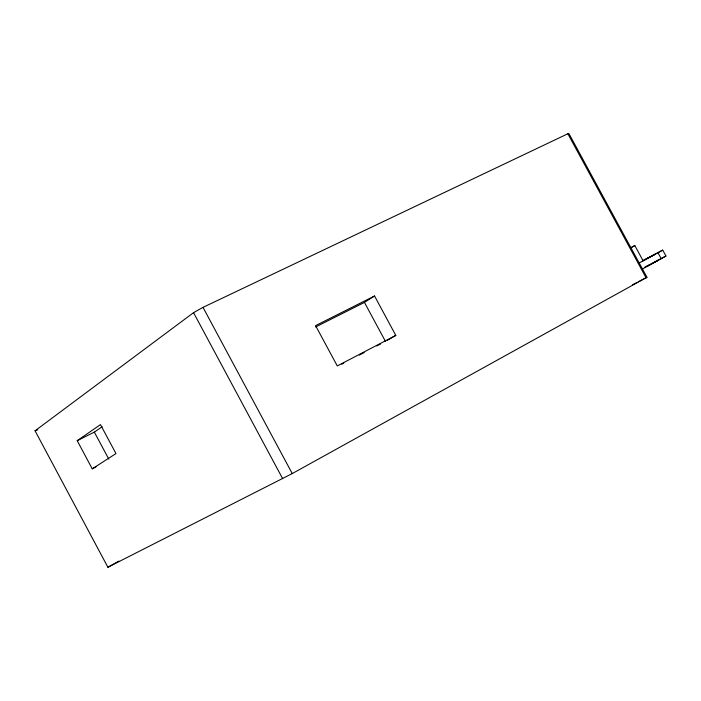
<?xml version="1.0" encoding="UTF-8"?>
<svg xmlns="http://www.w3.org/2000/svg" width="701" height="701" viewBox="0 0 701 701"><rect width="100%" height="100%" fill="white"/><g stroke="black" fill="none" stroke-linecap="round" stroke-linejoin="round"><path stroke-width="1.05" d="M642.081 269.21L665.95 256.049L662.725 250.108L642.624 260.798M662.725 250.108L638.339 263.453M35.05 430.8L193.546 312.664L203.001 307.362L567.863 133.76L569.072 133.882L646.944 277.281L292.247 473.569L107.893 567.24L35.05 430.8L37.758 429.853M77.215 440.692L100.471 424.604L115.972 453.582L92.243 468.829L77.215 440.692L94.346 432.105L102.223 426.69M315.599 326.981L364.441 302.403L374.544 295.997L395.793 335.402L387.364 340.335M107.893 567.24L118.846 561.124M648.364 265.504L647.041 266.257L651.711 263.795M631.154 247.576L634.826 245.569L643.124 260.842L642.388 261.236M645.148 259.58L643.825 260.325L655.137 254.209L649.958 257.039M649.459 264.908L652.21 263.41M649.003 257.495L646.243 258.984M653.192 262.998L658.362 260.141L653.691 262.612M630.988 247.628L634.826 245.569M644.85 267.134L649.582 264.636M651.483 263.637L665.95 256.049M341.851 364.222L343.797 363.206M359.306 355.1L364.161 352.577M376.761 345.987L380.643 343.963M395.793 335.402L337.277 365.94L315.581 325.632L374.544 295.997M632.416 284.825L636.289 282.818M638.225 281.811L646.944 277.281M92.243 468.829L96.037 466.884M657.985 252.737L661.227 258.704M567.863 133.76L646.12 277.868M364.441 302.403L385.489 341.431M203.001 307.362L292.247 473.569M193.546 312.664L282.678 478.704M94.346 432.105L108.786 459.111"/></g></svg>
